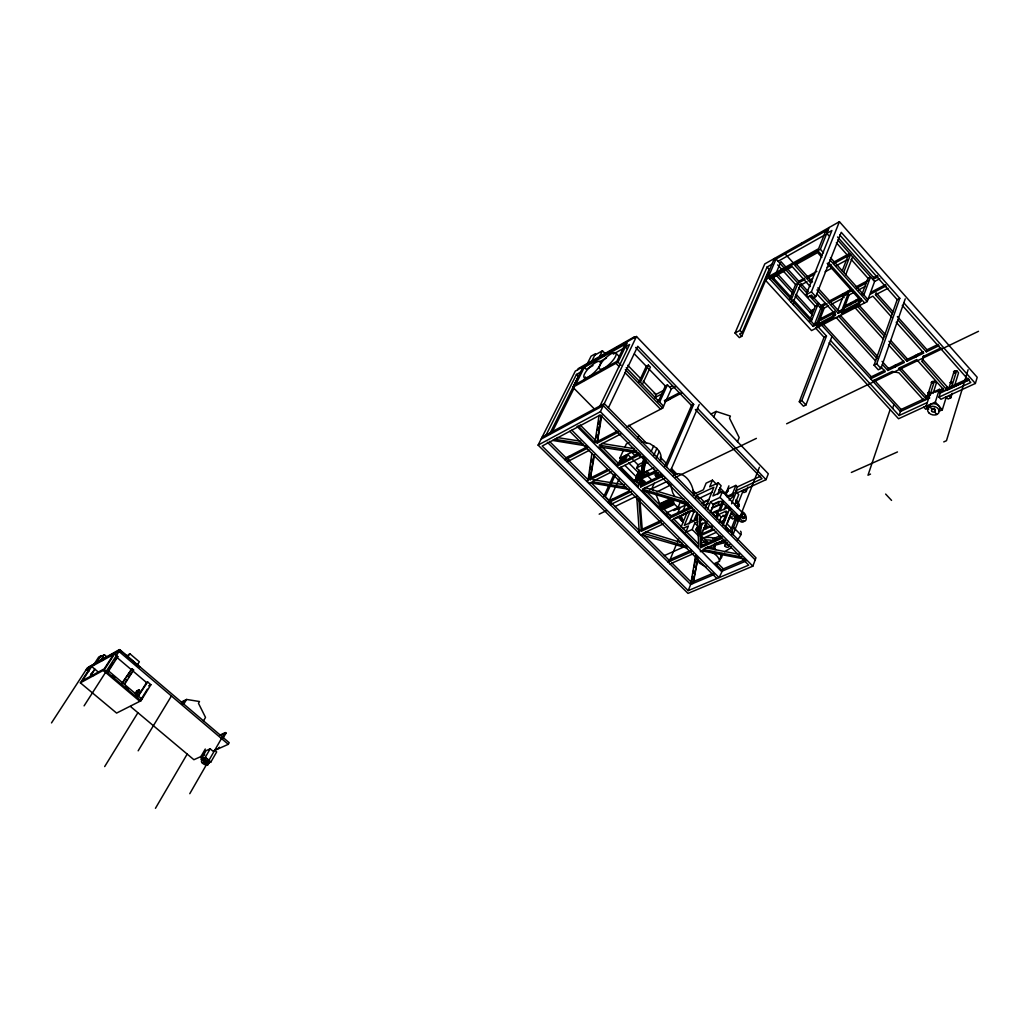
<?xml version="1.0" encoding="UTF-8"?>
<svg xmlns="http://www.w3.org/2000/svg" width="1030" height="1030" viewBox="0 0 1030 1030"><rect width="100%" height="100%" fill="white"/><g stroke="black" fill="none" stroke-linecap="round" stroke-linejoin="round"><path stroke-width="1.5" d="M686.289 504.082A16.197 10.107 64.4 0 1 680.354 502.151L677.92 507.597L673.813 503.451L673.491 499.64L658.994 506.464M713.906 549.273L715.181 543.827L714.666 549.595M591.89 453.239L588.027 480.778L586.804 481.396L588.606 478.963L587.667 480.959M589.186 477.251L589.624 474.186M590.267 469.59L590.692 466.539M591.336 461.942L591.761 458.878M619.082 431.737L597.181 443.132L601.082 415.669M597.181 443.132L601.829 415.18M578.062 425.853L594.902 442.771L599.1 415.309M596.331 437.711L596.795 434.66M597.49 430.077L597.966 427.025M598.43 423.974L598.894 420.922M609.49 469.989L590.087 479.748L593.847 455.157M590.087 479.748L594.568 454.694M950.999 383.392C953.394 380.74 950.78 384.872 951.668 382.98M954.308 372.77C956.677 370.105 954.115 374.251 954.965 372.358M662.947 476.182L640.776 486.945L645.514 459.187M640.776 486.945L645.9 460.23M688.207 590.628L748.681 565.148L600.323 414.948L542.166 446.042L688.207 590.628L690.679 584.461L695.688 555.492M547.368 442.269L690.679 584.461L692.559 576.324M693.087 573.272L693.615 570.221M694.143 567.169L695.726 558.015M643.84 457.191L638.523 486.559L619.854 467.813L642.694 456.367M639.707 482.98L641.111 475.255M641.664 472.165L644.188 458.247M969.346 379.8L947.034 390.125L946.004 388.967L922.211 361.646L923.138 356.509L941.021 347.87M922.211 361.646L923.575 355.775M690.679 584.461L692.765 583.572L693.589 581.525L697.426 560.629M641.78 481.062L641.317 483.006L644.085 483.379M641.42 474.83A4.751 3.245 23.3 0 0 640.454 475.126L639.089 478.087M633.939 481.924L636.81 477.341L639.012 470.234M655.312 474.843L657.037 473.671L659.123 474.611A2.292 1.571 22.9 0 1 659.161 476.774A2.292 1.571 22.9 0 1 656.303 476.504L655.312 474.843L656.187 472.822M623.099 461.968L624.09 458.221L625.48 459.625L627.798 454.552L630.862 457.642M969.23 379.671L940.274 393.061L938.987 397.142L940.918 399.28L975.371 383.456L977.213 377.289L839.411 221.695L764.775 263.925L735.034 333.025L739.321 337.608L741.78 336.282L768.792 272.886M968.097 369.744L946.467 440.711L943.763 441.909M951.72 386.585L956.677 370.646L958.57 372.783L954.488 386.005M946.158 396.872L948.089 399.022L950.857 397.76L952.222 393.344M946.48 388.748L947.124 386.714L922.88 359.625M947.034 390.125L947.664 388.091L968.573 378.396M948.514 389.314L953.934 371.933L956.677 370.646M938.832 411.421L942.308 409.837L946.3 397.026M946.004 388.967L947.124 386.714M928.687 409.232L926.073 406.335L935.33 402.086L939.36 389.314L939.36 392.044L940.274 393.061M933.888 409.013L934.184 408.086M935.33 409.348L934.519 411.923L936.862 414.524M938.742 411.266A5.871 4.3 13.7 0 0 938.317 405.472A5.871 4.3 13.7 0 0 930.695 404.224L929.871 406.786L932.227 409.386M926.073 406.335L930.154 393.589L939.36 389.314M929.845 395.494L934.455 381.061L936.347 383.173L933.09 393.409M939.36 392.044L943.905 389.945L916.713 359.612L898.546 368.38L925.648 398.391L926.292 396.37L930.785 394.284L930.154 393.589M927.142 396.743L931.764 382.323L934.455 381.061M897.735 319.764L926.343 351.809L927.013 349.788L938.253 344.342M917.318 356.187L917.988 354.166M830.463 340.389L899.1 415.528L901.108 409.477L923.743 398.983M914.524 357.539L915.194 355.517M915.799 356.921L916.481 354.899M916.031 356.805L916.7 354.784M892.598 408.408L893.963 404.378M890.139 409.567L867.994 475.216L870.517 474.096M888.954 341.265L906.902 361.221L907.585 359.213L890.705 340.441M895.327 366.835L896.023 364.826M894.079 367.44L894.761 365.431M882.427 364.543L887.808 370.478L888.491 368.47L903.748 361.067M828.854 235.728L826.768 233.385L831.892 230.501L806.117 294.683L808.293 297.065L810.932 295.649L813.108 298.043L815.747 296.627L841.227 232.304L899.795 298.301L897.194 299.64L874.058 365.161L878.268 369.783L880.933 368.483L905.241 298.829M884.667 370.324L871.329 376.8L870.62 378.795L885.311 371.688L881.01 366.95M874.058 365.161L876.736 363.848L899.795 298.301M892.431 313.828L875.474 294.825L876.208 292.842L893.139 311.82M774.418 258.466L765.239 280.005L811.55 330.566L867.208 301.558L874.612 281.447L879.787 278.718M877.496 275.461L873.62 277.521L872.886 279.503L878.049 276.761M863.848 294.941L870.556 276.877L867.981 278.255L861.814 294.799M636.489 336.488L575.307 371.109L538.111 445.102L688.001 593.383L752.84 566.165L755.981 557.809L604.275 403.606L636.489 336.488L768.303 473.787L766.05 479.645L737.673 492.688L735.819 490.782L737.364 486.907L760.616 476.156M855.479 301.983L856.213 300M850.445 304.623L851.192 302.64M841.858 310.288L848.115 293.795L843.094 296.46L837.944 309.927M816.867 325.506L826.485 336.038L824.039 337.286L799.306 401.764L803.452 406.181L805.936 404.97L831.97 336.424M842.553 311.124L841.536 309.991L840.763 312.013L841.793 313.133L842.553 311.124L861.26 301.288L827.219 263.345M842.875 311.408L849.132 294.928L854.552 292.057M817.009 289.906L838.227 313.326L838.999 311.318L841.536 309.991M848.154 291.026L847.407 293.009L849.132 294.928M799.306 401.764L801.804 400.541L826.485 336.038M843.132 293.692L842.373 295.674L844.098 297.58M845.746 274.727L852.66 256.779M843.673 272.396L850.6 254.462L834.146 263.474M817.846 324.489L824.232 308.086L828.493 305.833M745.244 559.599L723.369 568.895L719.069 577.624L571.83 430.18M842.244 270.813L848.038 255.865L836.334 242.732M731.879 534.866L732.832 532.407L732.214 531.776L731.815 532.793L725.687 526.575L731.57 511.704M814.357 324.669L820.781 308.279L823.228 306.979L824.232 308.086M733.09 534.544L759.393 467.247M815.683 325.12L816.468 323.111L817.485 324.218L816.7 326.227L815.683 325.12L813.211 326.407L769.938 279.104L770.788 277.122L813.996 324.399L813.211 326.407M816.249 324.862L823.228 306.979M738.201 508.563L738.922 504.159L735.69 500.85M745.913 561.067L722.571 570.955L716.841 565.2L717.653 563.14L723.369 568.895M730.283 531.248L736.72 514.871M741.999 490.705L743.84 492.61L746.132 491.568L747.87 487.1M716.841 565.2L714.923 563.281L719.429 561.35L720.923 555.904A11.935 7.905 21.3 0 0 719.906 553.677M731.532 532.51L737.943 516.133M825.017 303.309L820.833 305.524L820.06 307.494L827.039 303.799M812.734 311.382L813.507 309.412L811.074 310.712L810.301 312.669L813.404 311.021M809.438 321.141L815.309 306.258L817.756 304.957M743.3 490.306L738.497 502.46L736.27 500.181M737.364 508.125L738.922 504.159M713.571 545.72L723.987 542.746L724.798 540.686A4.506 3.013 20.6 0 1 725.751 540.415M811.318 321.334L818.528 302.987M734.815 504.533L738.716 494.658L736.244 492.121L726.536 496.602M731.802 495.597L735.884 485.388L737.364 486.907M725.39 515.979L725.081 516.751L723.034 515.219M722.893 525.738L729.858 508.202M731.609 503.825L736.244 492.121M719.404 521.412L721.155 517.034L726.202 514.768M724.051 509.837L725.777 505.524M806.117 294.683L811.395 291.838L839.411 221.695M712.129 527L710.97 529.896L701.507 534.119M716.198 516.893L722.597 500.992M725.571 494.155L728.918 485.838M725.931 494.735L728.274 488.902L735.884 485.388M716.919 518.875L718.67 514.511L726.24 511.086L725.815 512.142L726.961 511.627L722.712 522.313L721.554 522.828M723.382 502.795L720.086 511.022L728.764 507.069M825.803 230.9L818.592 248.706L768.522 276.658L776.028 259.032L807.34 293.499M720.034 497.439L722.416 491.555L741.304 511.524A5.227 3.18 65.4 0 1 746.029 516.365A5.227 3.18 65.4 0 1 744.059 521.386A5.227 3.18 65.4 0 1 739.334 516.545L720.034 497.439L710.533 501.816L707.597 509.039M765.239 280.005L820.356 249.273L829.137 227.501M722.146 538.252L700.696 547.69L701.533 545.63L700.336 516.249M697.98 557.642L692.765 583.572L714.009 574.586M793.435 301.764L800.053 285.477L807.005 281.679M737.493 441.703L739.18 437.557L729.523 418.206L730.399 416.094L716.146 411.421L711.202 413.918M793.242 304.584L794.053 302.588M710.468 511.962L713.404 504.739L721.18 501.172L737.596 517.33A5.227 3.18 65.4 0 0 740.943 521.824A5.227 3.18 65.4 0 0 744.278 520.639M717.562 494.49L721.116 485.735L718.283 482.825L709.696 486.855L712.451 480.16L716.726 484.538M701.7 534.145L706.941 521.219M710.481 512.489L712.219 508.202L722.957 503.284M705.447 507.88L713.88 487.28L696.834 495.25L695.636 498.121M791.375 299.511L798.817 281.28L804.379 278.242M697.4 532.407L698.585 529.51M699.769 526.613L700.941 523.716M791.182 302.331L792.006 300.335M718.283 482.825L712.927 495.958L722.416 491.555M699.808 530.18L702.73 522.983M703.4 504.7L704.443 502.138L708.666 500.181M789.534 299.37L795.585 284.576L804.971 279.439M693.628 521.116L697.207 512.438M695.482 520.202L697.001 516.519M687.062 531.802L692.173 529.484L694.812 523.086L697.696 521.772M688.98 523.974L694.31 511.047M685.774 532.381L688.413 525.982L682.736 528.57M681.1 526.987L687.074 512.644M691.014 550.265L668.933 560.011L668.084 562.045L691.658 551.668M668.959 561.659L669.809 559.625M669.371 561.337L676.144 545.05M677.38 542.076L678.603 539.115M800.606 245.14L801.417 243.183M690.28 511.035L684.319 525.39L697.194 519.532M671.032 560.745L671.882 558.711M773.298 279.735L780.959 261.607L798.817 281.28M677.753 512.966L680.019 507.571M683.148 510.468L685.761 504.249L689.701 508.228M688.916 504.674L642.488 490.55L669.886 518.064L670.749 516.017L691.594 506.361M713.79 416.996L716.146 411.421M735.034 333.025L739.952 330.373L767.092 267.015L771.933 264.285M741.78 336.282L739.63 333.99L742.102 332.664L769.153 269.281L767.092 267.015M659.535 505.537L660.41 503.49M670.479 470.903L699.19 404.571M666.474 466.835L693.666 404.404L637.763 346.286L608.408 407.816M639.295 530.579L638.42 532.613L640.171 530.18L639.295 530.579L611.189 502.666L610.275 504.674L632.291 494.014M661.35 522.004L641.342 531.248L642.231 529.227L639.9 499.846M654.23 483.199L651.771 488.799L653.664 490.705M658.968 476.89L659.844 474.869A2.279 1.571 22.9 0 1 657.192 474.482L656.239 473.259L655.35 475.281M664.929 466.448L691.529 405.498L693.666 404.404M655.041 472.847L656.715 470.581L655.827 472.603L642.45 478.281M655.544 475.718L656.432 473.697M655.865 476.143L656.754 474.122M656.303 476.504L657.192 474.482M653.29 473.53L654.179 471.508L655.93 470.826M653.818 455.273L656.883 448.385L649.917 443.66L641.716 441.78M640.943 485.104L642.488 481.499M654.179 471.508L648.823 474.135L647.934 476.156L652.222 480.482M656.187 458.286L659.239 451.385L656.883 448.385M637.171 482.233L638.072 480.199L635.755 477.869M651.269 451.282L653.728 445.771M636.81 475.139L638.085 472.307L628.635 462.792M639.257 473.337L638.355 475.332L637.493 474.457L641.317 472.564L636.656 467.865L638.008 464.852L646.389 460.642M637.596 479.916L639.192 476.349M637.068 481.1L639.682 475.654M637.57 480.405L640.454 475.126M626.639 426.909L662.676 408.125L671.328 388.915L675.564 386.662M667.543 400.503L668.097 399.254A4.004 2.871 23.1 0 1 669.873 398.868M669.14 399.576L670.002 397.67M658.157 401.816L665.341 386.005L667.453 384.885L671.328 388.915M659.625 402.138L667.453 384.885M636.901 453.342L635.587 456.213L631.686 452.26L619.738 458.311L621.682 460.281M619.21 478.77L608.305 502.717L631.171 491.606M637.776 438.02L638.935 435.497M609.168 502.292L610.082 500.284M611.202 501.314L612.116 499.293M620.253 463.41L622.184 459.187M622.236 460.281L623.974 456.483L627.798 454.552M622.159 462.444L624.09 458.221L620.279 460.152L617.987 463.899M624.141 459.316L625.88 455.518M619.738 458.311L623.691 449.724M625.004 446.853L626.317 443.981L628.97 442.63M603.902 496.331L608.588 486.109M609.94 483.186L613.957 474.418M639.025 453.11L598.971 446.853L617.833 465.792L621.335 458.363M615.322 474.869L605.267 496.795L609.219 500.709L629.227 490.975M642.36 384.344L650.368 367.156L648.398 365.122L646.299 366.268L638.948 382.014M640.377 382.297L648.398 365.122M594.902 442.771L595.868 440.763L580.16 424.978M538.111 445.102L600.387 411.691L604.275 403.606L542.115 437.145M599.988 405.923L629.562 344.522L625.365 346.891L627.36 348.938M634.004 337.904L634.57 336.72L578.229 368.611L577.65 369.783M567.955 461.389L568.921 459.393M625.107 344.29L616.841 361.363L575.873 384.242L584.293 367.35L586.263 369.345L592.984 365.56M572.925 387.254L618.013 362.109L627.193 343.119L582.311 368.483L572.925 387.254L594.722 409.335M587.229 446.801L566.049 457.848L565.084 459.831L587.679 448.076M565.934 459.393L566.912 457.397M567.955 458.35L568.921 456.354M604.481 355.942L605.975 352.904M599.666 356.393L602.434 350.779L605.73 354.166M591.323 362.122L595.52 353.651L591.091 356.174L586.881 364.633M583.328 381.216L585.413 376.98M552.402 431.647L574.173 387.988M737.004 505.975L737.12 505.151M224.682 733.515C223.845 732.793 223.523 736.373 225.634 733.476M546.132 434.982L576.465 374.444L580.444 372.203M549.569 434.184L578.422 376.439L576.465 374.444M214.807 750.355L216.661 751.926L210.905 761.968L206.76 763.797L201.185 759.097L206.052 750.677L210.184 748.823L212.965 751.179L228.287 744.317L229.201 742.707L120.021 649.879L87.357 667.852L51.5 722.918M222.261 737.982L225.364 732.588L225.995 733.115L222.892 738.51M225.789 733.206L225.313 734.042L224.695 733.103M207.674 764.891L208.833 762.882A3.837 1.931 29.3 0 0 208.112 759.612A3.837 1.931 29.3 0 0 203.245 758.183L202.807 758.505A3.837 1.931 29.3 0 0 204.777 762.02M203.966 761.775C209.541 763.964 199.73 762.985 205.588 759.715M204.88 762.548L205.627 761.26M205.807 763.32L207.094 760.655M189.778 793.692L221.476 738.523M200.644 757.063L205.279 749.042M202.086 760.192L203.245 758.183M201.185 759.097L205.318 757.256L210.184 748.823M155.453 808.305L187.19 754.076M203.502 720.846L205.524 717.421L198.455 703.271L199.498 701.52L186.584 699.447L181.306 702.048M181.847 704.237L183.932 700.748M183.804 704.095L186.584 699.447M138.162 750.806L171.418 695.997M104.674 766.59L137.917 712.708M140.84 699.705L147.329 689.225M90.614 667.067L80.366 682.826L116.596 713.082L140.981 700.748L150.895 684.718L147.689 682.002L146.556 682.581L137.621 696.975L147.689 682.002M135.072 693.538L136.694 690.937L138.908 689.791L139.707 690.473L136.462 695.688M135.664 695.005L138.908 689.791M125.081 682.414L126.729 679.8M128.377 677.186L133.604 670.054L131.995 668.689L121.797 683.65L131.995 668.689M124.553 684.435L133.604 670.054M137.067 665.406L139.346 661.801L129.832 653.702L126.574 656.29M127.54 657.307L129.832 653.702M118.708 650.6L119.351 649.608L139.822 667.015M84.087 705.859L120.021 649.879M108.356 670.298L113.364 662.483M115.038 659.87L117.819 656.664L114.562 653.908L86.34 669.423L88.799 671.483M107.596 672.616L117.819 656.664M113.455 654.514L104.236 668.843L82.464 680.663L91.683 666.487L98.404 672.139M80.366 682.826L104.313 669.848L114.562 653.908L119.004 651.462L228.287 744.317M89.88 676.929L94.889 669.191L90.486 674.933M100.554 660.616L104.378 654.707L106.682 656.651M102.485 660.539L104.133 657.977M93.434 665.174L98.7 657.063L101.082 655.75L96.46 662.882M88.619 667.157L119.351 649.608M729.086 500.065L732.806 496.898L733.695 494.709L727.914 497.361M812.631 325.763L816.468 323.111M699.46 519.004L701.507 517.369M676.89 516.957L679.993 516.017L681.757 521.231L682.967 520.678L681.203 515.451L686.315 512.644M205.125 759.754L205.369 760.835M673.105 475.667C678.409 470.671 686.122 476.156 689.225 481.126A16.197 10.107 64.4 0 1 693.512 495.108M930.695 404.224L929.614 404.906A5.871 4.3 13.7 0 0 928.442 407.983L925.713 409.271L923.794 407.159M724.541 551.823L729.742 548.565A4.519 3.013 20.6 0 0 731.223 546.711M594.799 355.118L602.434 350.779M773.594 260.397L828.352 229.458M599.718 361.762L606.451 357.977M613.326 354.101L624.335 347.895M778.075 261.298L825.082 234.814M769.938 279.104L792.225 266.693L810.25 286.585M100.283 656.986L104.378 654.707M807.147 276.722L816.867 271.392M833.528 262.264L848.797 253.895M807.752 277.92L814.691 274.109M827.193 267.272L831.365 264.993M809.786 280.173L812.567 278.654M825.069 271.83L832.021 268.032M836.193 265.753L847.317 259.689M541.111 439.128L603.297 405.627L755.209 559.882M829.202 301.095L850.844 289.597M856.239 286.739L868.354 280.315M655.479 394.709L663.539 390.447M669.68 387.19L672.5 385.696M829.832 302.318L852.789 290.151M856.831 288.014L866.269 283.005M654.591 397.76L662.934 393.344M831.326 304.326L842.682 298.327M858.621 289.906L865.406 286.327M657.681 400.631L660.243 399.28M664.363 400.619L679.736 392.559M834.738 311.266L821.515 318.206L820.743 320.176L835.304 312.541M844.317 306.245L859.02 298.533M885.504 284.641L871.625 291.915L870.904 293.911L886.173 285.902M664.917 401.777L681.667 393.009M843.57 308.228L861.08 299.048M817.485 324.218L835.703 314.652L816.61 293.601M838.227 313.326L840.763 312.013M867.35 299.073L872.912 296.164L891.98 317.498M875.474 294.825L888.015 288.284M816.7 326.227L834.197 317.098L833.18 315.978L833.952 313.957L834.97 315.077M841.793 313.133L859.702 303.786L858.685 302.64L859.432 300.618L860.462 301.764M598.134 441.123L617.292 431.145M567.105 461.839L589.714 450.11M621.129 433.81L599.215 445.179L636.514 451.243M148.642 685.877L150.895 684.718M591.027 477.74L607.649 469.371M638.742 453.715L618.773 463.77L601.031 445.951M617.833 465.792L640.673 454.32M588.8 483.366L590.023 482.761L629.317 489.417M611.485 471.998L592.083 481.731L626.485 487.344M619.867 467.787L620.923 467.26L634.995 481.396M636.656 467.865L647.844 462.251M643.596 472.744L653.419 467.903M638.072 480.199L636.321 478.744M643.982 481.692L641.484 482.632M641.69 484.911L661.067 475.487M906.31 359.831L923.138 351.668M664.929 478.216L642.398 489.121L687.963 502.756M887.808 370.478L904.366 362.457L888.53 344.87M906.902 361.221L923.756 353.071L896.216 322.248M926.343 351.809L939 345.681M872.565 380.92L892.25 371.418L898.945 372.834L923.112 399.563L924.502 400.361L929.742 397.94M599.177 514.163L606.374 510.687M615.026 506.515L636.63 496.1M649.608 489.855L666.899 481.512L670.684 485.362L672.783 492.919L674.908 496.64M675.551 477.341L756.381 438.381M786.624 423.794L978.5 331.3M656.934 491.954L670.62 484.988M670.556 498.7L659.741 503.812L655.762 493.795M659.87 504.417L671.47 498.945M712.451 480.16L706.129 483.134L703.361 489.817L694.915 493.782M660.217 506.606L673.272 500.451M660.204 507.558L673.26 501.404M640.905 485.066L644.304 483.173A3.09 2.111 23.3 0 0 642.295 481.126M661.827 507.88L673.44 502.434M662.2 508.897L673.813 503.451M664.183 509.155L674.354 504.391M666.526 512.901L677.92 507.597M698.507 498.726L712.451 492.16M673.71 510.584L687.525 504.146M943.403 388.439L935.382 392.16L934.751 391.452M642.231 529.227L660.784 520.626M925.648 398.391L929.021 396.833M701.726 502.872L708.846 499.576M669.886 518.064L692.121 507.777M724.129 493.035L728.352 491.078M924.502 400.361L900.439 411.485L821.361 324.798M687.358 512.168L689.456 511.202L683.083 515.026M640.364 534.531L686.984 548.05M663.294 523.961L643.287 533.18L687.01 546.685M694.091 509.773L671.843 520.021L698.829 547.123L697.104 513.12M704.275 505.318L708.498 503.374M735.819 490.782L762.02 478.718L695.379 409.515M899.1 415.528L926.833 402.743M938.987 397.142L970.788 382.49L902.293 305.382M713.79 503.85L719.146 501.391M711.885 507.79L719.185 504.443M219.751 735.15L225.364 732.588M221.72 735.059L225.995 733.115M712.039 512.85L717.691 510.275M719.828 510.146L712.644 513.404L715.927 516.738M700.58 520.459L703.477 519.146L706.374 522.081L700.593 524.695M729.588 509.76L731.326 508.975M696.628 528.107L699.087 527M703.027 529.986L711.82 526.047M719.146 522.751L725.004 520.124M728.532 518.553L732.317 516.841M204.764 754.848L193.898 759.715L130.54 706.529M737.493 516.79L739.231 516.004M700.864 535.574L714.086 529.678M703.297 538.124L716.417 532.291M664.376 555.569L684.873 546.454M851.359 472.448L897.478 451.951M712.631 539.051L719.996 535.793M701.533 545.63L721.875 536.772M669.989 563.951L693.306 553.715M724.116 540.196L702.949 549.492L741.755 557.05M693.589 581.525L713.404 573.118M648.823 474.135L639.231 477.869A4.751 3.245 23.3 0 1 641.317 477.495M700.31 551.694L702.679 550.999L744.124 558.93M702.782 551.011L702.795 550.986A11.961 7.918 21.1 0 1 711.614 552.299L714.331 553.792A11.961 7.918 21.1 0 1 719.3 560.037L719.429 561.35M714.382 543.673L724.798 540.686M208.833 762.882L208.202 763.037A3.837 1.931 29.3 0 1 205.652 762.496M655.827 472.603L658.621 473.002M557.23 437.557L580.727 441.226M554.668 439.308L582.89 443.711M601.713 443.415L634.326 448.707M552.672 440.441L585.774 445.835M593.023 479.723L624.27 484.808M700.477 550.574L702.679 550.999M705.331 547.728L739.437 554.385M644.806 487.551L684.281 499.344M645.668 531.622L681.821 542.771M639.334 456.715L643.454 458.08M706.168 567.041L699.422 563.114L696.744 558.788A11.961 7.918 21.1 0 1 696.499 556.599M667.981 514.099L672.5 516.288M119.918 650.78L120.871 651.578M735.781 502.292L738.639 504.546L737.158 507.043L735.304 505.138M91.258 673.543L93.704 675.603M108.626 671.006L141.973 699.125M112.283 675.616L114.665 677.624M125.789 687.01L128.158 689.006M104.313 669.848L140.981 700.748M103.206 670.44L139.848 701.314M205.318 757.256L210.905 761.968M136.694 690.937L137.479 691.606M116.712 657.269L130.874 669.281M132.484 670.646L146.556 682.581M549.466 441.368L566.049 457.848M568.071 459.844L587.757 479.388M590.821 482.439L609.219 500.709M642.347 533.604L668.933 560.011M671.933 562.985L691.503 582.414M577.045 426.446L721.489 571.405M569.745 431.3L716.906 578.538M692.173 529.484L698.778 536.128M700.967 538.342L705.37 542.771M677.869 516.893L683.444 522.506M624.927 465.393L636.81 477.341M634.853 479.89L639.424 484.538M645.578 490.718L670.749 516.017M673.826 519.107L698.533 543.943M632.896 459.702L638.008 464.852M694.812 523.086L697.696 525.995L695.907 530.373L708.28 542.836M691.027 519.455L693.1 521.541M695.958 528.918L699.318 532.304M637.853 471.946L639.398 473.517M600.387 411.691L752.84 566.165M686.817 503.76L690.821 507.816M692.83 509.837L694.825 511.871L693.769 512.361L691.709 510.262M705.357 524.231L708.589 527.502M628.828 425.223L646.763 443.467M660.191 457.127L666.899 463.951M671.38 468.496L676.98 474.186M692.636 490.126L695.997 493.537M696.834 495.25L699.653 498.121M671.766 470.247L675.538 474.083M719.21 519.596L721.348 521.772M638.227 437.892L642.102 441.831M725.146 528.017L728.506 531.441M718.618 503.722L720.485 505.627M729.678 516.094L732.575 519.043L735.613 517.691L731.339 513.326L727.103 524.013L731.403 528.39M710.533 501.816L713.404 504.739M732.755 526.639L740.776 534.815M716.236 511.781L718.412 513.996M718.67 514.511L721.155 517.034M715.193 512.245L717.382 514.472M700.31 497.928L704.443 502.138M738.15 517.472L738.858 518.193L735.832 519.545L737.068 520.459A2.215 1.352 65.4 0 0 738.806 520.446L738.961 520.047A2.215 1.352 65.4 0 0 739.012 519.584M737.892 505.228L739.051 506.412M719.931 487.821L728.467 496.576M718.85 489.482L722.133 492.842M618.013 362.109L621.026 365.212M625.326 369.641L662.676 408.125M615.914 363.281L619.262 366.731M624.85 372.474L660.552 409.232M615.631 352.775L620.034 357.32M627.759 365.277L640.982 378.937M643.184 381.203L655.312 393.718M626.214 367.697L663.552 406.193M744.278 489.649L746.132 491.568M634.454 353.985L646.299 366.268M648.269 368.302L665.341 386.005M697.529 408.408L766.05 479.645M635.652 347.471L691.529 405.498M801.804 400.541L805.936 404.97M739.952 330.373L742.102 332.664M885.633 494.065L891.555 500.4M773.067 277.559L791.233 297.438M793.37 299.782L811.524 319.661M815.503 327.952L824.039 337.286M829.099 342.81L898.546 418.759L926.511 405.91L928.429 408.035M777.805 274.225L793.911 291.876M796.048 294.232L811.074 310.712M823.202 324.012L871.329 376.8M874.328 380.096L901.108 409.477M775.912 274.984L793.113 293.833M795.25 296.189L812.297 314.858M818.296 321.45L820.305 323.639M811.395 291.838L815.747 296.627M876.736 363.848L880.933 368.483M800.851 283.52L808.125 291.542M811.254 294.979L820.833 305.524M809.425 295.79L821.786 309.386M777.702 264.916L795.585 284.576M798.662 287.949L815.374 306.335M796.615 264.478L812.503 282.04M817.807 287.898L838.999 311.318M785.053 253.792L793.255 262.856M840.21 315.154L877.766 356.625M882.053 361.363L888.491 368.47M810.649 282.877L794.735 265.302L817.55 252.595L821.85 257.371M838.394 315.94L877.058 358.62M835.922 317.227L875.642 361.028M935.33 402.086L942.308 409.837M900.272 367.53L926.292 396.37M859.072 305.241L885.44 334.57M857.282 306.052L884.731 336.578M854.758 307.365L883.251 339.012M946.634 386.932L948.694 389.237M830.45 257.642L867.955 299.524M820.356 249.273L823.511 252.788M829.897 259.921L867.208 301.558M948.926 395.61L950.857 397.76M817.781 250.702L822.043 255.453M828.429 262.573L864.621 302.91M837.583 236.99L873.62 277.521M837.828 240.119L874.612 281.447M851.115 259.328L867.981 278.255M897.375 316.571L927.013 349.788M903.838 302.846L975.371 383.456M839.72 234.943L897.194 299.64M660.204 474.096L660.745 474.791M638.484 482.581L638.523 482.903A3.09 2.111 23.3 0 0 638.78 483.508M721.94 553.445L722.133 555.518A11.922 7.918 21 0 1 720.24 559.174M638.767 498.778L641.342 531.248M636.72 496.666L639.295 532.201M698.726 526.523L698.881 529.613M699.37 515.219L700.696 547.69M735.896 499.988A5.253 3.605 20.6 0 1 736.141 502.872M219.506 747.214A2.897 0.863 -49.5 0 1 218.991 747.78M218.476 748.269A2.897 0.863 -49.5 0 1 216.789 748.771M934.892 409.489A1.931 1.416 13.7 0 1 932.42 408.434M604.494 354.938A1.738 1.262 25.7 0 1 605.112 354.59M580.804 368.264A1.712 1.223 26.3 0 1 581.538 368.096M677.701 517.511A24.166 15.231 64.4 0 1 673.749 518.412M679.658 507.262A16.248 10.223 64.4 0 1 674.83 509.438M643.724 474.933A4.751 3.245 23.3 0 1 645.965 475.937M638.33 479.89A4.764 3.245 23.3 0 1 640.415 479.517M642.784 480.096A4.764 3.245 23.3 0 1 645.861 483.25M704.996 540.158A14.896 9.914 21 0 1 714.794 541.291M702.924 538.51A14.884 9.914 21 0 1 717.022 539.218M643.003 474.109A2.923 2.009 23.3 0 1 644.419 474.161L645.14 474.392A2.923 2.009 23.3 0 1 646.364 475.229M639.9 474.585A5.446 3.734 23.3 0 1 639.772 473.543M646.492 471.328A5.446 3.734 23.3 0 1 649.582 473.877M639.733 477.096A5.446 3.734 23.3 0 1 640.75 472.628M643.132 472.178A5.446 3.734 23.3 0 1 648.14 474.354M654.333 469.101A16.557 11.394 23.5 0 1 654.732 472.281M659.277 451.423A16.441 11.407 23.5 0 1 660.385 460.758M640.248 481.795A2.923 1.996 23.3 0 1 639.823 481.268M740.519 531.21A9.257 3.824 -43.8 0 1 737.055 540.171M727.489 544.342A9.257 3.824 -43.8 0 1 726.935 543.492M722.017 540.428A9.167 3.76 -44.1 0 1 722.094 541.651M705.73 524.837A4.313 2.691 65.3 0 1 706.091 528.802M704.713 525.944A2.163 1.339 65.3 0 1 703.477 527.965M723.987 542.746A4.519 3.013 20.6 0 1 727.154 542.591M729.742 544.51A2.253 1.506 20.6 0 1 727.541 545.128A2.253 1.506 20.6 0 1 725.545 543.492M701.005 545.282A14.922 9.901 21 0 1 705.473 544.561M711.704 545.488A14.922 9.901 21 0 1 714.163 546.402M701.07 543.106A14.909 9.901 21 0 1 707.726 542.025M707.288 546.737A11.935 7.905 21.3 0 1 715.953 549.685M744.136 516.416A2.279 1.378 65.4 0 1 743.016 518.566A2.279 1.378 65.4 0 1 741.111 515.76A2.279 1.378 65.4 0 1 742.888 514.575M654.192 393.447A11.317 3.811 -44.1 0 1 655.299 397.593M951.553 381.692L950.252 382.619L951.553 381.692M953.561 371.791L954.823 370.98L953.561 371.791M930.026 392.919L928.751 393.833L930.026 392.919M932.137 383.057L933.386 382.259L932.137 383.057M932.652 381.486L931.378 382.4L932.652 381.486M927.979 392.765L929.253 392.057L928.043 392.623M745.257 517.24L745.102 517.639A2.215 1.352 65.4 0 1 743.184 517.472A2.215 1.352 65.4 0 1 742.308 514.717L742.463 514.331A2.215 1.352 65.4 0 1 744.201 514.318L744.561 514.691A2.215 1.352 65.4 0 1 745.257 517.24M202.163 762.818A3.837 1.931 29.3 0 0 208.112 764.582A3.837 1.931 29.3 0 0 204.378 760.23A3.837 1.931 29.3 0 0 202.163 762.818M928.738 412.747A5.884 4.3 13.8 0 0 938.716 412.953A5.884 4.3 13.8 0 0 932.678 406.245A5.884 4.3 13.8 0 0 928.738 412.747M931.854 411.343A1.931 1.416 13.8 0 0 935.124 411.408A1.931 1.416 13.8 0 0 933.141 409.206A1.931 1.416 13.8 0 0 931.854 411.343M725.236 546.364A2.253 1.506 20.6 0 0 728.931 546.557A2.253 1.506 20.6 0 0 726.446 544.046A2.253 1.506 20.6 0 0 725.236 546.364M588.735 376.697A11.317 3.476 -44.5 0 0 600.606 362.29A11.317 3.476 -44.5 0 0 587.306 369.809A11.317 3.476 -44.5 0 0 588.735 376.697M604.224 368.045A11.433 3.541 -44.4 0 0 616.159 353.548A11.433 3.541 -44.4 0 0 602.64 361.182A11.433 3.541 -44.4 0 0 604.224 368.045"/></g></svg>
